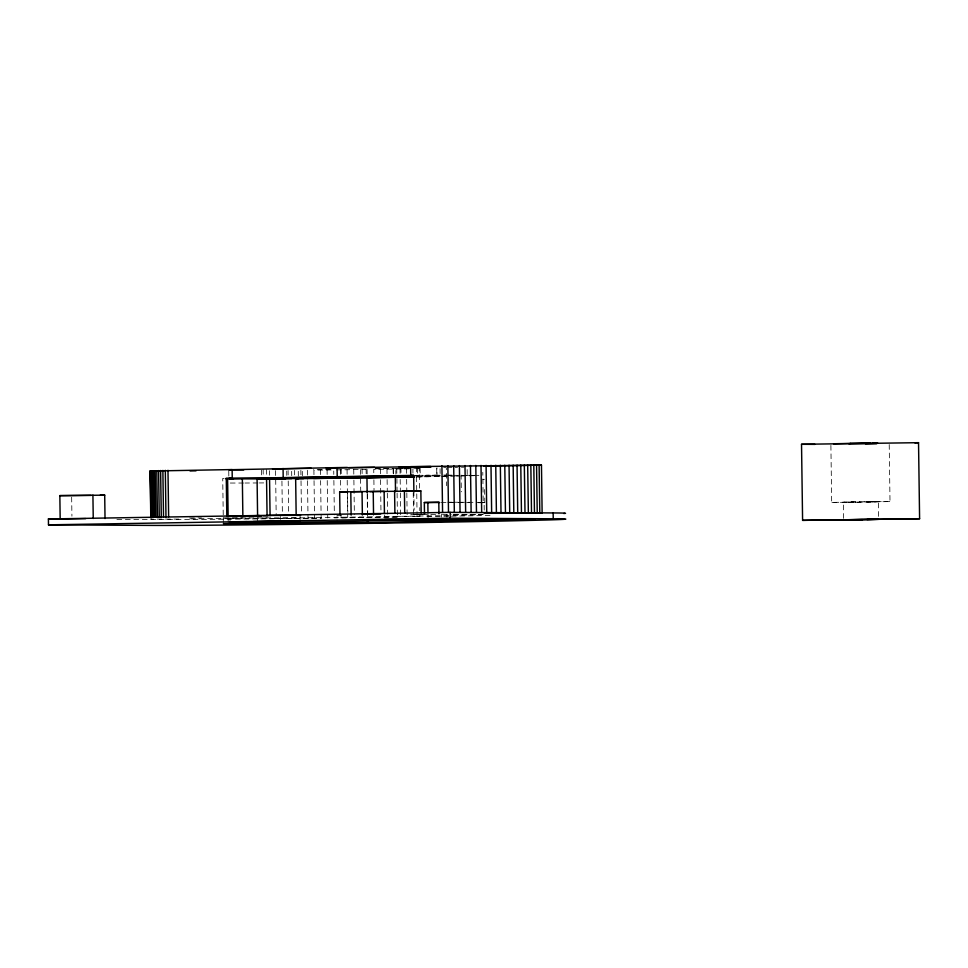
<?xml version="1.0" encoding="UTF-8"?>
<svg xmlns="http://www.w3.org/2000/svg" width="968" height="968" viewBox="0 0 968 968"><rect width="100%" height="100%" fill="white"/><g stroke="black" fill="none" stroke-linecap="round" stroke-linejoin="round"><path stroke-width="0.73" stroke-dasharray="4.84 3.63" d="M830.895 445.413L831.693 502.416L859.439 501.896M843.576 518.34L843.358 502.247L850.884 502.029M878.545 516.367L878.339 501.739L870.813 501.956M889.217 444.566L890.003 501.569L866.735 502.029M482.887 479.45L484.496 479.269M484.641 489.505L484.823 502.67L483.214 502.852L482.79 472.299M223.233 514.879L222.725 478.47L224.019 478.374M440.065 468.669L440.162 475.978L414.764 476.655M473.328 475.663L474.562 475.566M481.156 514.649L483.298 514.565M474.235 475.687L467.241 475.881L467.12 467.108M296.208 517.904L270.108 518.679L321.146 518.074L320.614 480.588M423.016 514.274L414.195 514.528L436.665 514.371M461.409 467.254L464.023 467.193M461.53 476.038L465.451 475.929M455.021 467.411L457.574 467.35M456.424 476.147L460.26 476.062M447.555 467.568L452.032 467.471M450.664 476.28L455.141 476.183M453.024 515.508L481.253 514.698L452.794 514.395M443.622 467.641L446.296 467.592L446.502 485.718M446.417 476.365L437.052 476.559L436.931 467.786M447.676 476.341L417.619 476.921L417.486 468.149M448.607 515.593L301.762 517.856L223.439 517.88M263.078 516.767L268.596 516.67M375.499 468.536L391.955 468.27M375.112 468.802L408.605 468.306M419.495 488.138L419.229 468.657L412.888 468.754L412.961 473.255M415.744 476.909L430.082 476.667M483.516 502.38L478.204 502.465L484.823 502.67M178.79 519.102L150.802 519.078M190.72 518.909L242.883 518.049M417.365 516.67L419.894 516.622L419.773 507.631M409.053 468.814L373.745 469.359L373.805 473.86M851.029 501.944L890.003 501.569M870.668 502.053L831.693 502.416M341.075 515.472L337.021 515.533L337.106 521.389M396.795 516.997L334.396 517.892M330.499 469.48L313.45 469.686M313.959 474.671L313.898 470.182L333.73 469.916L333.791 474.417M336.392 469.891L365.759 469.48M855.567 502.271L863.202 502.162M864.013 501.835L878.339 501.739M853.316 502.211L843.358 502.247M410.71 514.431L421.177 514.335M189.534 518.013L201.477 517.88M414.897 475.373L421.068 475.264M267.108 518.122L229.476 518.267M417.765 475.349L429.139 475.203M257.936 482.959L245.001 483.02M259.376 482.947L263.719 482.911M425.46 475.288L436.12 475.167M243.609 483.032L230.239 483.032M432.103 475.252L440.452 475.155L437.596 475.24M443.38 475.155L446.357 475.167L441.844 475.252M413.554 475.748L440.162 475.978M442.436 514.359L451.318 514.383M419.229 468.657L395.791 468.524L395.876 474.235M447.821 475.167L452.25 475.203M447.76 475.288L452.189 475.312M453.665 475.324L468.439 475.409M447.736 502.186L452.213 502.211M453.702 502.211L458.179 502.235M459.667 502.247L479.051 502.356M441.202 502.513L469.323 502.67M478.204 502.719L484.121 502.755L484.266 512.992M453.157 514.274L482.802 514.444M395.864 516.489L419.894 516.622M116.91 519.356L151.371 519.55A213.275 1.488 -0.8 0 0 321.812 518.146M469.916 475.409L474.405 475.494M478.906 475.361L461.095 475.252L461.325 491.829M446.901 514.359L446.938 517.287M441.372 514.214L441.408 517.13M436.725 468.56L436.822 475.869M428.001 514.262L428.086 520.106M420.124 468.064L420.245 476.837M416.482 466.975L416.615 475.76M416.53 476.946L416.99 510.112M417.014 511.624L417.075 516.138M413.868 491.127L414.135 510.136M413.227 492.748L413.566 516.731M406.499 468.863L406.56 473.352M406.645 479.354L406.814 491.345M406.826 492.845L407.165 516.827M400.934 468.125L400.994 472.505M400.038 468.96L400.099 473.461M400.183 479.45L400.353 491.454M400.377 492.954L400.704 516.936M396.759 468.5L396.88 477.091M396.904 478.519L397.086 491.611M397.098 493.075L397.424 516.476M393.528 469.056L393.613 475.058M393.105 468.5L393.226 477.284M386.97 469.165L387.031 473.654M387.115 479.656L387.285 491.647M387.309 493.148L387.599 514.141M384.659 514.988L384.707 517.916M380.376 469.262L380.436 473.763M380.521 479.753L381.005 514.238M373.89 479.85L374.035 490.352M367.09 469.456L367.15 473.957M367.429 493.45L367.719 514.431M367.187 494.346L367.537 519.889M366.11 468.948L366.194 474.804M362.044 468.754L362.129 474.61M360.423 469.553L360.532 477.055M360.544 478.543L360.713 490.546M353.744 469.649L353.804 474.151M353.889 480.14L354.373 514.625M347.536 493.426L347.802 512.435M347.064 469.746L347.125 474.235M347.209 480.237L347.73 517.711M341.159 469.25L341.22 473.63M340.385 469.831L340.446 474.332M340.53 480.322L340.663 489.324M341.014 514.807L341.063 517.807M333.875 480.418L334.359 514.903M327.087 470.012L327.148 474.501M327.232 480.503L327.753 517.989M320.469 470.097L320.529 474.598M314.043 480.673L314.564 518.158M307.352 470.254L307.485 479.257M307.509 480.757L308.03 518.231M302.294 471.343L302.355 475.736M300.866 470.339L300.939 474.84M301.024 480.83L301.496 515.315M300.056 515.279L300.116 519.659M298.265 471.319L298.362 478.628M294.441 470.412L294.502 474.913M291.658 471.356L291.719 475.675M288.077 470.496L288.137 474.986M288.222 480.987L288.706 515.472M286.722 471.029L286.782 475.409M281.93 481.06L282.414 515.545M280.309 516.464L280.345 519.393M275.565 470.629L275.674 478.131M275.698 479.632L276.195 515.605M269.443 470.702L269.503 475.203M266.49 469.444L266.563 475.3M263.139 469.335L263.223 475.191M261.457 470.061L261.59 478.845M257.621 518.134L257.682 522.514M229.96 517.698L229.997 520.615M228.763 471.186L228.859 478.398M228.145 517.965L228.23 523.809M223.269 517.795L223.354 523.652M71.656 497.165L71.922 516.174M490.05 515.46A213.275 1.488 -0.8 0 1 450.144 516.198M448.728 516.222A213.275 1.488 -0.8 0 1 423.815 516.646M397.473 517.069A213.275 1.488 -0.8 0 1 342.224 517.868"/><path stroke-width="1.45" d="M150.778 517.577L150.185 471.053L232.126 469.565L232.247 478.216L229.029 478.47L303.613 478.579M801.528 444.3L918.535 442.679L919.6 518.727L802.593 520.361L801.528 444.3L814.959 444.373M918.535 442.679L914.869 442.86M802.593 520.361L919.6 518.727M296.716 515.412L300.056 515.279L268.136 515.472M484.218 513.342L542.128 513.125L541.463 465.148L410.613 466.636L410.734 475.409L413.651 475.324L413.88 491.913M296.16 514.891L295.651 478.712L298.362 478.628M421.153 512.871L420.85 490.933L402.434 491.236M424.492 514.238L424.323 502.537L438.794 502.126L438.952 513.827M833.605 443.767L850.219 443.429M272.516 468.996L311.224 468.27M413.433 476.679L313.571 478.47M247.082 521.643L230.021 522.079L300.141 521.123L253.301 521.534M876.645 443.429L848.936 443.828M347.379 467.423L228.738 469.746L243.73 469.964M326.18 468.028L430.651 466.491M190.043 470.932L196.008 470.835M483.77 466.092L541.463 465.148M413.542 475.385L228.871 478.531L233.506 478.676M366.231 477.72L414.244 476.934M333.754 478.252L413.699 476.994M85.728 518.618L60.173 519.042L59.847 495.628L104.701 495.156L105.028 518.558M91.173 495.374L59.847 495.628M100.188 495.229L104.701 495.156M553.151 512.943L553.236 518.788A213.275 1.488 -0.8 0 1 544.996 520.046L507.305 520.953A213.275 1.488 -0.8 0 1 151.456 525.406L48.485 524.825L48.4 518.969L450.193 512.362L553.151 512.943A213.275 1.488 -0.8 0 1 563.751 513.488M48.485 524.825L450.265 518.207L553.236 518.788M367.586 522.805L481.338 520.542L392.391 520.602L223.354 523.652L367.586 522.805L367.537 519.889M866.989 519.574L878.593 519.296L843.6 519.804L862.5 519.647M850.267 443.223L870.583 442.945M865.44 443.816L876.839 443.646M348.565 467.665L374.568 467.302M345.007 478.095L356.139 477.938M339.974 513.851L339.659 491.913L373.224 491.441L384.127 491.308L384.429 513.246M259.896 515.581L229.936 516.234L261.868 516.041M334.613 478.204L295.651 478.712M369.897 491.635L420.85 490.933M872.579 443.126L877.71 443.078M232.247 478.216L226.282 478.277L226.814 516.15M291.755 478.567L266.551 478.797L267.059 515.194M317.081 478.144L263.381 478.168L413.554 475.748M399.155 467.048L430.929 467.06M285.669 478.749L225.544 478.615M424.323 502.537L439.714 502.513M265.837 478.845L257.077 478.797L257.609 516.67M339.659 491.913L347.512 491.962M362.601 513.887L380.436 513.984M384.719 519.38L535.352 520.227L362.673 519.743M48.4 518.969L60.173 519.042M151.298 471.222L150.125 471.101M539.115 465.136L539.793 513.113M536.562 465.124L537.228 513.101M533.804 465.124L534.469 513.101M530.839 465.124L531.517 513.101M527.681 465.124L528.359 513.101M524.329 465.136L525.007 513.113M520.784 465.148L521.462 513.125M517.057 465.16L517.723 513.137M513.149 465.172L513.814 513.149M509.047 465.197L509.725 513.173M504.788 465.221L505.453 513.197M500.347 465.245L501.013 513.221M495.749 465.281L496.415 513.246M490.994 465.305L491.659 513.282M486.081 465.342L486.747 513.318M481.011 465.39L481.665 511.866M475.808 465.426L476.462 511.903M470.472 465.475L471.113 511.951M464.991 465.523L465.644 511.999M459.401 465.584L460.054 512.06M453.689 465.632L454.331 512.108M450.193 512.362L450.265 518.207M447.857 465.693L448.499 512.169M441.916 465.753L442.57 512.229M427.844 502.561L427.977 512.798M424.262 518.945L424.299 521.873M404.406 491.091L404.721 513.028M395.307 477.297L395.513 491.623M394.581 491.187L394.896 513.137M373.224 491.441L373.551 514.843M366.957 477.756L367.162 492.833M362.371 514.988L362.044 491.587L350.791 491.744L351.118 515.145M337.082 467.592L337.203 476.365M283.067 468.476L283.188 477.26M269.552 478.192L270.072 515.678M242.339 478.712L242.871 516.585M227.601 478.628L228.133 516.501M167.984 470.266L168.638 516.743M165.322 470.339L165.976 516.815M162.878 470.424L163.519 516.9M160.627 470.496L161.281 516.972M158.607 470.569L159.248 517.045M156.78 470.642L157.433 517.118M155.183 470.702L155.836 517.178M153.803 470.775L154.444 517.251M152.629 470.835L153.283 517.311M151.686 470.896L152.339 517.372M150.96 470.944L151.613 517.42M151.02 495.168L151.335 517.662M150.463 471.005L151.117 517.481M150.185 471.053L150.947 517.614M92.916 495.096L93.243 518.497"/></g></svg>
